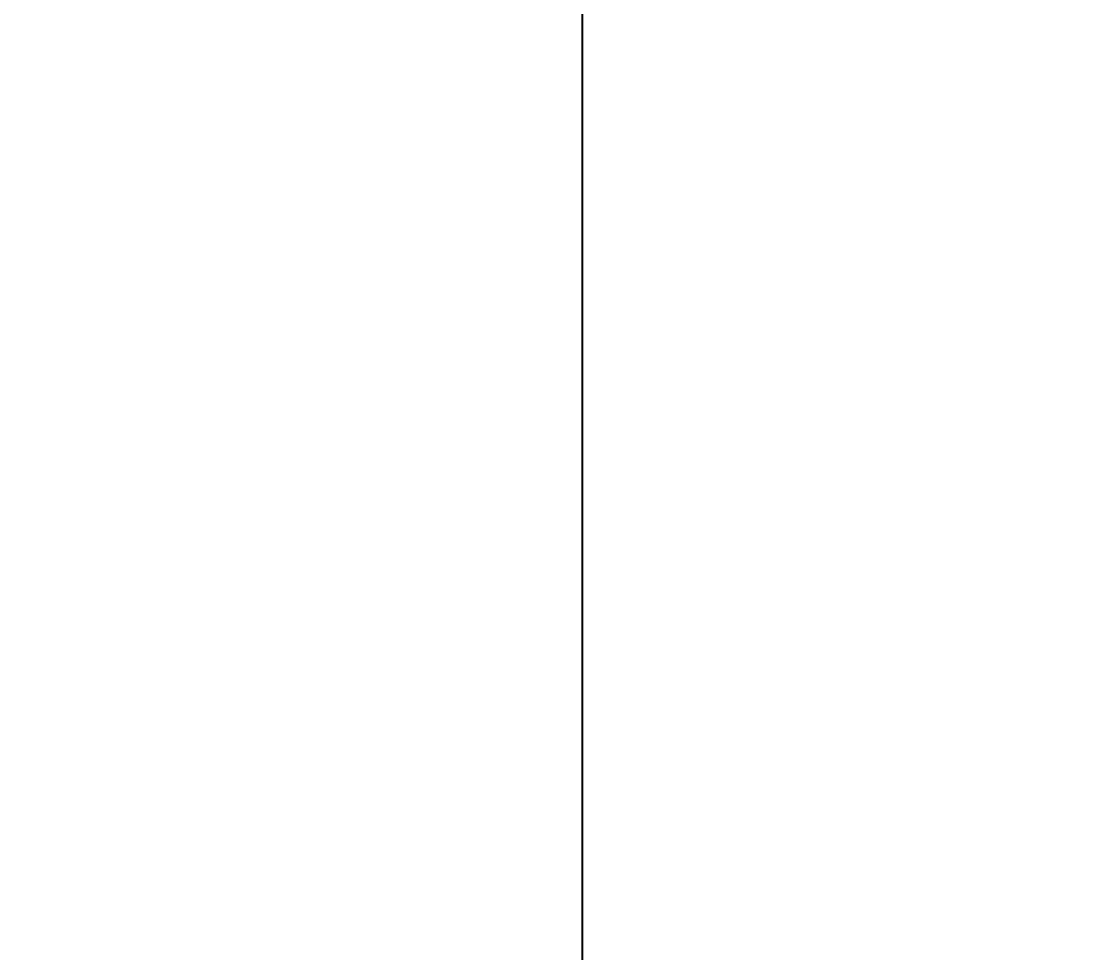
# Model space of a CAD drawing. Header units: metres. Extents: x 0 to 298, y 0 to 162.
# Drawn here: x 173.1824 to 173.3073, y 102.4732 to 102.5839 of the extents above; entities that cross this region are included whole.
import ezdxf

# ---------------------------------------------------------------- set-up
doc = ezdxf.new("R2010")
doc.units = ezdxf.units.M
doc.header["$MEASUREMENT"] = 0
doc.styles.add('working', font='timesbd.ttf', dxfattribs={"height": 0.25})
doc.dimstyles.new('new model', dxfattribs={"dimtxt": 0.25, "dimasz": 0.23, "dimexe": 0.1, "dimexo": 0.1, "dimgap": 0, "dimtad": 0, "dimtoh": 1, "dimzin": 1, "dimdsep": 46, "dimtxsty": 'working', "dimcen": 0.09, "dimse1": 1, "dimse2": 1, "dimclrd": 8, "dimclre": 8, "dimclrt": 3, "dimadec": 1, "dimazin": 0, "dimtfac": 1, "dimtofl": 0, "dimtmove": 0, "dimatfit": 3, "dimfxl": 0, "dimtolj": 1, "dimtzin": 0, "dimlwd": -1, "dimlwe": -1, "dimarcsym": 0})

# ---------------------------------------------------------------- blocks, each defined once
blk = doc.blocks.new('*D249')
at = {"color": 8}
for p, q in [((172.18707, 103.0022), (172.18707, 102.92468)), ((172.18707, 102.2422), (172.18707, 102.31973))]:
    blk.add_line(p, q, dxfattribs=at)
at = {"color": 8, "lineweight": 35}
for points in [[(172.14874, 103.0022), (172.22541, 103.0022), (172.18707, 103.2322)], [(172.14874, 102.2422), (172.22541, 102.2422), (172.18707, 102.0122)]]:
    blk.add_solid(points, dxfattribs=at)
at = {"layer": 'Defpoints', "color": 0, "lineweight": 35}
for p in [(173.36408, 103.2322), (172.18707, 102.0122), (173.36408, 102.0122)]:
    blk.add_point(p, dxfattribs=at)
at = {"color": 3, "insert": (172.18707, 102.6222), "char_height": 0.25, "attachment_point": 5, "rotation": 90, "style": 'working'}
blk.add_mtext('\\A1;1.22', dxfattribs=at)

msp = doc.modelspace()

# ---------------------------------------------------------------- linework, layer by layer
msp.add_line((173.24908, 102.11156), (173.24908, 103.01156))

# ---------------------------------------------------------------- dimensions: what is measured, and where the dimension line sits
dim = msp.add_linear_dim(base=(172.18707, 102.0122), p1=(173.36408, 103.2322), p2=(173.36408, 102.0122), angle=90, dimstyle='new model', override={"dimpost": '\\X'})
dim.commit()
dim.dimension.update_dxf_attribs({"geometry": '*D249', "text_midpoint": (172.18707, 102.6222)})

doc.saveas('drawing.dxf')
